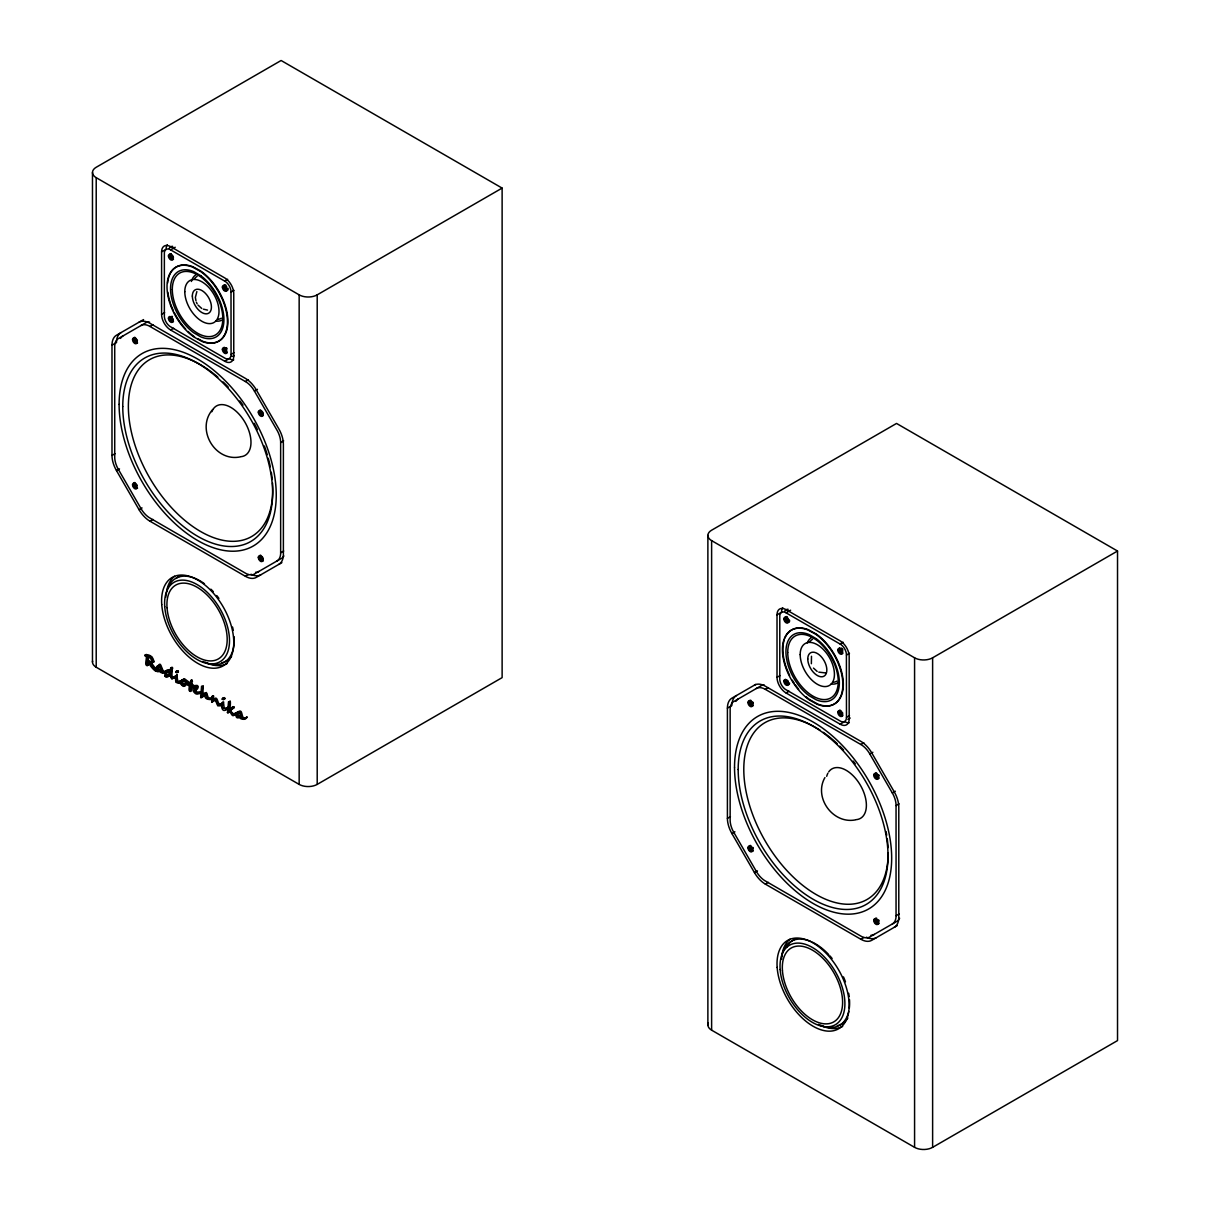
<?xml version="1.0" encoding="UTF-8"?>
<svg xmlns="http://www.w3.org/2000/svg" width="1210" height="1210" viewBox="0 0 1210 1210"><rect width="100%" height="100%" fill="white"/><g stroke="black" fill="none" stroke-linecap="round" stroke-linejoin="round"><path stroke-width="1.5" d="M234.196 707.653L227.54 712.599L228.539 701.694L229.613 702.677L228.524 709.937L233.046 706.64L234.165 707.411L230.021 710.24L233.197 714.565A2.571 1.482 60 0 0 234.044 715.14L236.147 714.762M140.935 325.535L141.57 325.203A17.953 10.361 60 0 1 149.102 325.959L246.25 382.042A17.953 10.361 60 0 1 253.798 389.998L277.513 431.093A17.953 10.361 60 0 1 280.644 441.589L280.644 553.772A17.953 10.361 60 0 1 277.513 560.669L276.924 561.062M756.341 688.475L756.991 688.157A17.953 10.361 60 0 1 764.523 688.898L861.671 744.982A17.953 10.361 60 0 1 869.203 752.938L892.935 794.032A17.953 10.361 60 0 1 896.05 804.544L896.05 916.726A17.953 10.361 60 0 1 892.935 923.623L892.33 924.016M148.316 656.909L148.422 657.938A13.007 7.502 60 0 1 148.361 659.132L148.21 665.197C143.385 667.209 147.242 658.542 146.183 656.274L147.181 655.699L146.153 654.549L148.815 655.049A11.087 6.398 60 0 1 152.173 657.106L154.275 661.764L150.448 663.504C164 680.322 146.092 663.715 148.709 660.978C155.288 663.821 153.05 656.274 148.059 655.88M231.065 354.379L231.004 355.407A8.924 5.158 60 0 1 225.559 358.538L169.793 326.337A8.924 5.158 60 0 1 164.363 316.929L164.363 252.542A8.924 5.158 60 0 1 169.793 249.396L225.559 281.597A8.924 5.158 60 0 1 231.004 291.005L231.065 354.379L234.059 352.639M846.471 717.333L846.41 718.347A8.924 5.158 60 0 1 840.98 721.478L785.214 689.277A8.924 5.158 60 0 1 779.784 679.884L779.784 615.482A8.924 5.158 60 0 1 785.214 612.351L840.98 644.537A8.924 5.158 60 0 1 846.41 653.944L846.471 717.333L849.481 715.594M227.994 707.29L227.737 708.591A21.205 12.236 60 0 1 225.846 709.877C220.114 713.597 221.279 698.351 222.685 704.114C220.523 710.799 227.117 708.001 229.189 707.245M171.487 668.827L172.228 667.421L172.138 671.989A16.713 9.65 60 0 0 171.971 675.15L172.304 677.055L173.59 677.237M207.213 697.807L210.283 699.561L213.005 697.852L208.392 697.898L206.396 692.513L201.798 695.372L202.554 687.098L201.586 686.191L200.648 697.429L206.592 693.965M202.796 694.797L203.235 685.722L202.221 686.66M171.442 669.629L170.928 672.669C164.938 680.746 163.441 669.599 170.065 671.565M201.48 696.007L202.221 697.308L206.502 693.799M228.856 707.502C230.218 693.995 231.171 704.795 229.522 709.362M186.915 683.242L185.584 685.51A4.961 2.859 60 0 1 183.965 685.646C173.922 677.645 193.358 682.243 181.969 684.694M241.259 713.371C233.969 724.109 240.533 704.084 241.062 715.413C239.913 721.387 252.376 715.292 243.664 719.179M194.402 689.216C196.595 689.806 197.064 685.525 195.007 687.477A5.263 3.04 60 0 0 194.553 688.505C200.83 685.994 189.183 686.1 192.435 681.502C190.696 675.861 190 690.925 185.69 682.606L184.601 686.085A4.961 2.859 60 0 1 182.967 686.221L180.335 683.68L181.424 680.413L181.197 681.714L178.445 683.317L175.828 682.243L175.223 675.679L176.221 675.785L176.811 681.82L179.201 681.759L183.466 679.309L187.656 683.347L190.832 683.499L184.464 678.734L180.199 681.185L177.809 681.245L176.766 674.923L176.221 680.383M147.227 658.784L146.728 662.278M176.63 671.353C179.125 674.711 173 671.489 177.613 670.779C180.471 673.425 174.573 671.989 177.613 670.779M223.169 698.215C225.665 701.588 219.539 698.351 224.168 697.641C227.011 700.288 221.112 698.866 224.168 697.641M190.605 683.816C185.916 681.654 188.624 684.694 189.289 686.766C187.868 694.268 192.299 690.713 191.649 685.404L190.832 680.322M187.353 683.363L190.409 684.936L190.121 686.962M212.173 700.469C214.109 700.378 213.837 693.058 212.415 697.141A19.859 11.465 60 0 0 212.128 699.743L215.773 698.866L217.77 704.523L222.005 703.57L222.08 704.386L220.205 705.838L217.785 705.823L215.229 699.955L211.705 702.284L211.977 696.31L212.446 701.407L214.957 700.121M811.486 656.289L811.366 663.715M148.709 660.978L150.448 663.035L149.45 663.609M171.896 667.315L170.686 667.996L169.945 673.244C165.74 661.9 160.597 685.238 171.064 674.121C168.356 682.848 181.137 674.394 174.043 677.343M191.15 681.986L191.83 679.748M185.962 683.181C181.349 688.641 182.181 675.906 185.871 681.654M190.651 685.979C196.111 689.367 195.884 685.072 190.651 685.979L190.393 691.5M151.447 662.929L156.574 669.947L155.394 669.826M181.349 681.396L182.407 679.838L182.181 681.139A21.205 12.236 60 0 1 180.305 682.44L178.566 682.833M228.251 712.826L230.702 710.588M196.852 291.61L195.37 297.418L195.959 300.761M202.403 691.485L199.62 693.617L196.58 694.056A4.84 2.798 60 0 1 195.097 693.315C187.111 686.085 203.855 682.803 194.387 690.305C194.689 693.875 199.544 693.527 201.51 691.56M824.917 777.576C813.407 797.511 832.919 824.418 855.5 819.866M201.828 695.387C207.167 688.475 205.322 699.97 210.132 698.79C215.38 699.077 202.554 701.634 205.518 694.374M146.183 656.274L145.049 655.336L146.153 654.549M222.625 702.223C225.03 701.452 221.99 712.024 227.949 707.472M191.301 691.076L190 690.229M212.703 409.509C195.551 428.839 214.76 462.114 240.079 456.911M237.22 712.932C244.238 705.551 239.837 722.612 246.9 716.94M188.337 682.788L189.834 684.073M166.209 671.535L169.203 669.599L170.928 672.669M169.143 675.8L170.081 674.696L171.941 679.173L176.327 676.072M237.553 713.643C241.138 709.423 230.853 718.241 231.019 709.665M195.173 686.811L197.351 686.66M235.92 714.808L237.341 712.387L233.197 714.565M197.154 687.87L195.385 688.656M165.377 671.671L166.95 670.779L166.36 672.276M228.524 709.937L233.59 706.655M169.899 674.121C165.604 677.948 165.876 670.824 169.46 670.552M222.08 703.509C216.409 707.744 218.98 693.239 213.172 699.909M236.903 714.233L233.061 715.715A2.571 1.482 60 0 1 231.7 714.671L229.34 710.633M122.951 335.911L122.361 336.304A17.953 10.361 60 0 0 120.516 338.422M738.372 698.851L737.767 699.244A17.953 10.361 60 0 0 735.937 701.361M160.416 669.584L157.799 669.16L159.977 666.014L161.232 667.164L162.049 672.17L166.95 670.779M201.51 692.498L197.578 693.481M233.757 359.854A12.75 7.366 60 0 1 229.25 358.644L224.742 361.261L170.625 330.012A12.75 7.366 60 0 1 161.595 314.388L161.595 251.892L166.118 249.29A12.75 7.366 60 0 1 167.313 244.768M170.716 249.85L175.223 247.248M171.396 256.702L170.05 257.004L171.003 255.93M170.05 257.004L171.381 256.142A1.936 1.119 60 0 1 171.396 258.895A1.936 1.119 60 0 1 169.294 256.384A1.936 1.119 60 0 1 171.321 256.112M170.504 257.76C173.332 255.552 170.701 259.212 170.489 257.231M143.566 319.591L116.493 335.215A21.78 12.569 60 0 0 111.986 345.183L111.986 455.444A21.78 12.569 60 0 0 116.493 470.614L139.044 509.682A21.78 12.569 60 0 0 149.934 521.177L245.418 576.308A21.78 12.569 60 0 0 256.308 577.382L281.87 562.62M161.595 314.388L164.605 312.649M111.986 345.183L116.493 342.581A21.78 12.569 60 0 1 121.015 332.614M224.652 281.007L227.662 279.268M149.98 326.428L152.989 324.688M170.429 320.196C169.929 316.264 172.788 321.694 169.975 319.016A3.191 1.845 60 0 1 169.929 316.43M225.408 287.965L224.062 288.252L225.393 287.405A1.936 1.119 60 0 1 225.408 290.158A1.936 1.119 60 0 1 223.305 287.632A1.936 1.119 60 0 1 225.332 287.375L225.03 287.753M134.144 340.252C137.804 339.314 132.994 342.536 135.112 340.161M169.99 319.44L171.321 318.578A1.936 1.119 60 0 1 171.336 321.331A1.936 1.119 60 0 1 169.234 318.82A1.936 1.119 60 0 1 171.26 318.548M134.159 340.675L135.49 339.813M171.336 319.137L170.429 319.667A3.191 1.845 60 0 0 171.306 321.043M170.822 320.408L171.805 319.818M134.582 340.902L135.505 340.373M171.805 319.395L170.398 318.684M224.5 288.494L225.877 288.207M135.974 341.054L135.52 341.326M224.5 289.024L225.877 288.645M135.959 340.615L134.96 340.675M231.065 292.094L234.059 290.355M170.625 330.012L173.635 328.273M502.12 188.094L281.113 60.5L96.21 167.267A12.75 7.366 0 0 0 96.21 177.673L299.157 294.847A12.75 7.366 0 0 0 317.202 294.847L502.12 188.094L502.12 677.63L317.202 784.398A12.75 7.366 0 0 1 299.157 784.398L96.21 667.224A12.75 7.366 0 0 1 92.58 661.053M225.423 350.219L224.077 350.522L225.03 349.448M225.03 350.023L225.408 349.66A1.936 1.119 60 0 1 225.408 352.412A1.936 1.119 60 0 1 223.321 349.902A1.936 1.119 60 0 1 225.347 349.63M225.892 350.9L224.894 351.49L225.877 350.476M111.986 455.444L114.995 453.705M245.388 381.498L248.383 379.774M116.493 470.614L119.503 468.89M254.433 391.057L257.443 389.317M134.174 485.588C138.288 485.558 132.314 487.448 135.142 484.938M259.984 412.928C264.597 412.958 257.155 414.123 261.814 413.729M135.52 485.149L135.459 486.284M261.269 412.459A1.936 1.119 60 0 0 259.243 412.731A1.936 1.119 60 0 0 261.33 415.242A1.936 1.119 60 0 0 261.269 412.459L260.8 413.366M134.189 486.012L135.157 485.512M260.967 412.852L260.952 412.292M134.612 486.254L135.535 485.709M260.422 413.593L261.345 413.049M134.628 486.783L135.989 485.966M260.437 414.123L261.799 413.306M139.044 509.682L142.054 507.943M280.675 442.618L283.669 440.894M149.934 521.177L152.944 519.438M259.953 558.249C264.551 558.279 257.125 559.443 261.784 559.05M261.239 557.78A1.936 1.119 60 0 0 259.212 558.052A1.936 1.119 60 0 0 261.299 560.563A1.936 1.119 60 0 0 261.239 557.78L260.77 558.687M259.969 558.672L260.906 557.598M260.392 558.914L261.299 558.37M260.407 559.428L261.768 558.627M280.675 552.773L283.669 551.049M245.418 576.308L248.428 574.568M145.049 655.336L146.047 654.761M145.124 655.76L146.107 655.185M145.215 655.926L146.213 655.351M147.892 662.672L148.891 662.097M155.5 670.733L156.574 669.947M156.952 670.249C167.857 667.844 152.702 664.381 157.935 669.69M157.103 670.431L158.087 669.856M160.401 666.044C155.666 662.793 153.942 673.94 159.387 671.384C160.779 673.153 165.498 674.56 167.056 670.915M175.026 676.768L171.896 677.827L170.988 675.709A16.713 9.65 60 0 1 171.154 672.563L172.758 667.935M169.264 670.809L170.262 670.234M165.589 675.271L166.572 674.696M164.938 676.072L165.936 675.513M169.4 674.061L170.398 673.486M175.662 672.185L176.645 671.611M175.737 672.397L176.736 671.837M177.204 671.792L178.188 671.217M177.356 672.064L178.339 671.489M171.17 677.418L172.168 676.844M171.306 677.63L172.304 677.055M176.1 675.619L177.083 675.044M176.221 675.785L177.22 675.21M175.435 676.829L176.433 676.254M181.455 680.413L182.453 679.838M181.651 680.943L182.649 680.383M187.459 684.27L188.457 683.695M189.425 685.51L190.409 684.936M189.501 685.737L190.484 685.163M190.908 684.83L191.891 684.27M196.111 686.917L197.109 686.342M194.387 690.305C197.956 690.744 200.134 684.678 195.778 685.389A7.744 4.477 60 0 0 194.704 686.902M200.527 692.135L202.327 691.303M201.737 695.266L202.675 694.57M201.057 697.867L202.055 697.293M207.243 698.321L208.241 697.746M212.446 696.385L213.444 695.811M212.642 696.658L213.626 696.083M211.916 698.064L212.899 697.489M211.992 698.185L212.975 697.61M212.007 698.427L213.005 697.852M211.705 702.284L212.703 701.709M222.201 699.047L223.2 698.488M222.277 699.274L223.275 698.699M223.744 698.669L224.727 698.094M223.895 698.926L224.879 698.351M222.64 702.481L223.759 702.087M222.005 703.57L223.003 702.995M222.126 703.691L223.124 703.116M222.216 703.887L223.215 703.312M232.592 707.215L233.863 706.837M227.435 712.448L228.433 711.873M227.54 712.599L229.25 712.251M237.341 712.387L238.506 712.085M236.918 716.426C247.823 714.021 232.668 710.542 237.901 715.851M237.069 716.592L238.052 716.017M240.351 712.206C235.617 708.954 233.908 720.101 239.353 717.56C240.714 719.33 245.509 720.691 247.006 717.076M849.178 722.809A12.75 7.366 60 0 1 844.671 721.599L840.163 724.2L786.031 692.952A12.75 7.366 60 0 1 777.017 677.328L777.017 614.831L781.524 612.23A12.75 7.366 60 0 1 782.734 607.722M786.122 612.805L790.629 610.203M785.456 619.52C789.253 618.658 783.778 621.728 786.409 618.87M785.472 619.943L787.286 620.322L785.91 620.7M786.803 619.081L786.288 620.911M785.895 620.17L786.818 619.641M755.751 684.391L731.914 698.155A21.78 12.569 60 0 0 727.407 708.137L727.407 818.384A21.78 12.569 60 0 0 731.914 833.569L754.465 872.622A21.78 12.569 60 0 0 765.355 884.117L860.839 939.247A21.78 12.569 60 0 0 871.729 940.321L897.291 925.574M777.017 677.328L780.027 675.588M727.407 708.137L731.914 705.521M840.073 643.947L843.083 642.207M765.401 689.367L768.41 687.628M785.396 681.956C789.132 681.502 783.626 683.665 786.349 681.321M839.468 650.783L840.421 650.133C837.728 653.551 842.886 649.785 839.906 651.434M786.682 681.502A1.936 1.119 60 0 0 784.655 681.759A1.936 1.119 60 0 0 786.742 684.27A1.936 1.119 60 0 0 786.682 681.502L786.666 682.652M750.911 703.312C748.279 704.265 751.274 701.301 750.85 704.311M785.411 682.38L786.364 681.88M839.483 651.207L840.829 650.904M785.834 682.621L786.757 682.077M753.331 705.551A3.191 1.845 60 0 1 749.595 703.675L750.518 702.541M839.922 651.963L841.283 651.161M750.019 704.371C752.847 702.163 750.215 705.823 750.003 703.842M785.85 683.151L787.226 682.773L785.955 682.077M840.3 652.175L841.298 651.585M846.471 655.034L849.481 653.294M786.031 692.952L789.041 691.212M1117.526 551.034L896.534 423.439L711.616 530.207A12.75 7.366 0 0 0 711.616 540.628L914.578 657.801A12.75 7.366 0 0 0 932.623 657.801L1117.526 551.034L1117.526 1040.585L932.623 1147.337A12.75 7.366 0 0 1 914.578 1147.337L711.616 1030.164A12.75 7.366 0 0 1 708.319 1023.055M840.829 713.159L839.483 713.461L840.436 712.403M839.483 713.461L840.814 712.599A1.936 1.119 60 0 1 840.829 715.352A1.936 1.119 60 0 1 838.742 712.841A1.936 1.119 60 0 1 840.769 712.584M839.922 713.703L841.298 713.416M839.937 714.233L841.313 713.855M727.407 818.384L730.417 816.659M860.794 744.452L863.804 742.713M731.914 833.569L734.924 831.83M869.854 753.996L872.849 752.272M750.941 848.664L749.61 848.966L750.548 847.892M875.42 776.306L876.736 775.444A1.936 1.119 60 0 1 876.751 778.196A1.936 1.119 60 0 1 874.664 775.686A1.936 1.119 60 0 1 876.69 775.413L875.42 776.306L876.751 776.003M749.61 848.966L750.926 848.104A1.936 1.119 60 0 1 750.941 850.857A1.936 1.119 60 0 1 748.854 848.346A1.936 1.119 60 0 1 750.881 848.074M751.425 849.344L750.427 849.934L751.41 848.906M875.843 776.533L877.22 776.245M875.859 777.062L877.235 776.684M754.465 872.622L757.475 870.897M892.33 792.958L895.34 791.219M896.081 805.573L899.091 803.833M765.355 884.117L768.365 882.377M875.375 921.612L876.705 920.765A1.936 1.119 60 0 1 876.721 923.517A1.936 1.119 60 0 1 874.618 921.007A1.936 1.119 60 0 1 876.645 920.734L875.375 921.612L876.721 921.324M878.142 920.432A2.556 1.467 60 0 1 878.354 923.291A2.556 1.467 60 0 1 876.04 922.565L876.736 921.748M875.813 921.854L876.736 922.277L876.161 921.067M875.813 922.383L877.19 922.005M896.081 915.728L899.091 913.989M860.839 939.247L863.849 937.508M258.94 571.453L258.305 571.77A17.953 10.361 60 0 1 255.552 572.3M874.361 934.392L873.726 934.71A17.953 10.361 60 0 1 870.958 935.254M170.686 667.996L171.76 668.51M148.21 665.197L146.743 664.003M221.793 704.991L218.284 704.885M160.37 670.824L157.829 670.93M240.336 716.986L237.553 716.91M225.968 709.62L226.845 709.302A21.205 12.236 60 0 0 228.221 708.455M200.633 692.014L196.791 692.044L195.37 689.745M190.514 684.255L187.157 682.591M165.543 671.55C160.99 673.698 161.323 655.321 157.058 669.826M168.961 676.012L166.269 675.815M147.726 661.552C157.043 665.576 147.333 652.356 147.423 658.512A13.007 7.502 60 0 1 147.363 659.707L147.227 665.757M145.17 655.124L147.832 655.623A11.087 6.398 60 0 1 151.189 657.68L153.398 661.704L150.448 663.504M825.553 672.942L818.807 672.125M207.515 310.093L203.401 309.17M194.659 686.599L191.634 685.314M170.05 256.58L170.882 257.972M224.894 350.96L224.863 349.977M197.684 338.573L202.433 341.175A42.728 24.669 60 0 0 227.888 320.469A42.728 24.669 60 0 0 200.815 271.07L192.934 266.775A42.728 24.669 60 0 0 167.63 282.989M839.483 713.038L840.315 714.429M261.345 413.487L260.967 413.276M750.533 703.116L749.565 703.192M750.109 703.297L750.563 704.069M875.949 775.988L876.69 777.001M876.206 775.746L876.781 776.956M134.733 485.694L136.004 486.39M750.003 848.21L750.412 849.405M875.919 921.309L876.358 922.065M817.158 671.414L813.468 668.086M201.737 308.474L198.062 305.147M242.696 718.8L241.38 717.212M162.745 672.639L161.429 671.036M168.462 671.127L169.143 673.713M232.864 707.411L233.197 708.228M153.685 667.754L151.643 664.729M194.961 691.439L196.08 692.74A4.84 2.798 60 0 0 196.58 693.073M232.29 713.522L231.473 712.055M196.398 302.288L197.124 303.77M217.603 703.842L216.983 700.847M224.848 287.708L224.894 289.235M135.112 339.602L134.975 341.643M932.623 657.801L932.623 1147.337M914.578 657.801L914.578 1147.337M711.616 540.628L711.616 1030.164M707.88 535.41L707.88 1024.961M317.202 294.847L317.202 784.398M299.157 294.847L299.157 784.398M96.21 177.673L96.21 667.224M92.474 172.47L92.474 662.006M777.017 614.831A12.75 7.366 60 0 1 786.031 609.628L840.163 640.877A12.75 7.366 60 0 1 849.178 656.501L849.178 718.997A12.75 7.366 60 0 1 840.163 724.2M850.131 717.984A8.924 5.158 60 0 1 847.817 719.315M784.715 611.292A8.924 5.158 60 0 1 786.092 609.719M786.712 609.447A8.924 5.158 60 0 1 788.134 609.311M788.421 622.424A3.191 1.845 60 0 1 786.167 621.123M785.698 620.443A3.191 1.845 60 0 1 785.214 617.312A3.191 1.845 60 0 1 787.302 616.918M789.48 620.095A3.191 1.845 60 0 1 788.89 622.288M842.841 653.43A3.191 1.845 60 0 1 840.663 652.84M840.118 652.266A3.191 1.845 60 0 1 839.649 651.585M839.059 650.072A3.191 1.845 60 0 1 839.649 647.894M841.237 648.061A3.191 1.845 60 0 1 841.827 648.484M842.372 649.059A3.191 1.845 60 0 1 842.841 649.74M789.555 683.106A3.191 1.845 60 0 1 786.712 683.983A3.191 1.845 60 0 1 785.351 679.385M842.841 715.715A3.191 1.845 60 0 1 839.286 713.129M839.059 712.372A3.191 1.845 60 0 1 840.118 710.043M842.765 714.565A2.556 1.467 60 0 1 841.298 715.292A2.556 1.467 60 0 1 839.468 713.28M839.211 712.085A2.556 1.467 60 0 1 840.496 710.784M840.965 710.966A2.556 1.467 60 0 1 841.434 711.283M842.251 712.282A2.556 1.467 60 0 1 842.735 713.476M788.739 682.969A2.556 1.467 60 0 1 786.984 684.104A2.556 1.467 60 0 1 785.124 681.003A2.556 1.467 60 0 1 786.878 679.884M787.786 680.655A2.556 1.467 60 0 1 788.164 681.2M842.75 652.311A2.556 1.467 60 0 1 841.056 652.916M840.148 652.145A2.556 1.467 60 0 1 839.755 651.615M839.271 650.405A2.556 1.467 60 0 1 840.481 648.515A2.556 1.467 60 0 1 842.735 651.222M788.723 619.959A2.556 1.467 60 0 1 786.576 621.335M785.744 620.352A2.556 1.467 60 0 1 785.305 617.841A2.556 1.467 60 0 1 786.939 617.433M787.408 617.765A2.556 1.467 60 0 1 788.224 618.749M806.057 696.779A42.728 24.669 60 0 0 809.959 699.803L817.839 704.114A42.728 24.669 60 0 0 843.309 683.423A42.728 24.669 60 0 0 816.236 634.025L808.356 629.714A42.728 24.669 60 0 0 784.882 638.139M798.691 689.277A42.728 24.669 60 0 1 795.348 684.905M794.304 683.393A42.728 24.669 60 0 1 792.308 680.232M789.631 675.331A42.728 24.669 60 0 1 784.352 639.545M809.853 641.814A24.2 13.976 60 0 1 812.56 639.273M836.851 681.154A24.2 13.976 60 0 1 833.312 682.258M837.849 682.864A26.181 15.11 60 0 1 831.104 683.968M807.282 642.918A26.181 15.11 60 0 1 811.562 637.564M894.281 927.314A21.78 12.569 60 0 0 898.788 917.346L898.788 807.085A21.78 12.569 60 0 0 894.281 791.9L871.729 752.847A21.78 12.569 60 0 0 860.839 741.352L765.355 686.221A21.78 12.569 60 0 0 754.465 685.147M876.237 937.72A21.78 12.569 60 0 1 866.36 937.19M731.944 704.386A21.78 12.569 60 0 1 736.421 695.553M764.251 685.011A17.953 10.361 60 0 0 761.498 685.541L733.26 701.845A17.953 10.361 60 0 0 730.144 708.758L730.144 820.924A17.953 10.361 60 0 0 733.26 831.436L756.991 872.531A17.953 10.361 60 0 0 764.523 880.487L861.671 936.57A17.953 10.361 60 0 0 869.203 937.311L897.442 921.022A17.953 10.361 60 0 0 899.62 918.224M749.595 703.675A3.191 1.845 60 0 1 750.79 700.272M752.968 702.208A3.191 1.845 60 0 1 753.331 702.949M879.11 778.181A3.191 1.845 60 0 1 876.04 777.349M875.571 776.669A3.191 1.845 60 0 1 876.584 772.887M878.762 774.823A3.191 1.845 60 0 1 879.11 775.58M753.331 850.796A3.191 1.845 60 0 1 750.245 849.98M749.429 848.543A3.191 1.845 60 0 1 750.79 845.518M752.968 847.454A3.191 1.845 60 0 1 753.331 848.195M879.11 923.411A3.191 1.845 60 0 1 876.04 922.595M875.571 921.914A3.191 1.845 60 0 1 876.584 918.133M878.762 920.069A3.191 1.845 60 0 1 879.11 920.81M752.333 702.42A2.556 1.467 60 0 1 752.166 705.521A2.556 1.467 60 0 1 749.474 703.222A2.556 1.467 60 0 1 750.578 700.923M751.047 701.104A2.556 1.467 60 0 1 751.955 701.891M878.173 775.111A2.556 1.467 60 0 1 878.399 777.97A2.556 1.467 60 0 1 876.07 777.243M875.39 776.109A2.556 1.467 60 0 1 876.418 773.614M876.887 773.795A2.556 1.467 60 0 1 877.794 774.566M875.359 921.43A2.556 1.467 60 0 1 875.586 919.04A2.556 1.467 60 0 1 877.749 919.887M752.363 847.771A2.556 1.467 60 0 1 752.59 850.63A2.556 1.467 60 0 1 750.26 849.904M749.595 848.77A2.556 1.467 60 0 1 750.608 846.274M751.077 846.455A2.556 1.467 60 0 1 751.985 847.227M888.185 852.747A102.109 58.957 60 0 1 814.542 893.585A102.109 58.957 60 0 1 743.847 766.081A102.109 58.957 60 0 1 820.319 730.356M823.223 732.307A102.109 58.957 60 0 1 837.244 743.681M839.816 746.131A102.109 58.957 60 0 1 843.612 750.003M853.156 761.06A102.109 58.957 60 0 1 855.288 763.828M886.083 831.572A102.109 58.957 60 0 1 886.718 835.203M887.248 838.817A102.109 58.957 60 0 1 888.049 847.666M826.702 776.321A28.556 16.486 60 0 1 827.897 773.205M828.714 771.874A28.556 16.486 60 0 1 860.476 785.381A28.556 16.486 60 0 1 856.302 819.639M842.644 1026.443A51.032 29.463 60 0 1 820.713 1025.293M781.569 959.318A51.032 29.463 60 0 1 789.994 939.232M786.576 947.309A48.46 27.981 60 0 1 796.195 938.748M847.847 1018.049A48.46 27.981 60 0 1 837.229 1025.747M848.724 1011.5A48.46 27.981 60 0 1 818.293 1024.416M781.615 956.898A48.46 27.981 60 0 1 810.639 941.38M812.409 942.182A48.46 27.981 60 0 1 828.699 954.569M829.863 955.84A48.46 27.981 60 0 1 832.132 958.501M843.446 976.863A48.46 27.981 60 0 1 845.457 981.794M848.664 993.289A48.46 27.981 60 0 1 849.178 996.495M849.481 999.596A48.46 27.981 60 0 1 849.314 1008.127M139.044 322.193A21.78 12.569 60 0 1 149.934 323.282L245.418 378.397A21.78 12.569 60 0 1 256.308 389.892L278.86 428.96A21.78 12.569 60 0 1 283.382 444.13L283.382 554.392A21.78 12.569 60 0 1 278.86 564.359M227.389 288.842A2.556 1.467 60 0 1 225.166 289.659M224.349 288.661A2.556 1.467 60 0 1 223.895 286.15A2.556 1.467 60 0 1 225.529 285.757M225.998 286.074A2.556 1.467 60 0 1 226.83 287.072M226.951 352.912A3.191 1.845 60 0 1 224.697 351.611M224.228 350.93A3.191 1.845 60 0 1 224.228 347.24M226.406 347.83A3.191 1.845 60 0 1 226.951 348.404M211.81 411.748A28.556 16.486 60 0 1 243.77 420.309A28.556 16.486 60 0 1 240.881 456.699M272.537 482.987A102.109 58.957 60 0 1 198.606 530.328A102.109 58.957 60 0 1 129.016 395.64A102.109 58.957 60 0 1 217.86 377.157M223.109 381.937A102.109 58.957 60 0 1 228.191 387.049M239.867 400.888A102.109 58.957 60 0 1 242.998 405.168M254.206 423.288A102.109 58.957 60 0 1 257.458 429.641M264.385 445.991A102.109 58.957 60 0 1 267.274 454.733M268.257 458.227A102.109 58.957 60 0 1 270.314 466.803M271.297 472.263A102.109 58.957 60 0 1 272.235 479.462M227.223 663.504A51.032 29.463 60 0 1 205.292 662.354M166.662 591.251A51.032 29.463 60 0 1 174.573 576.293M175.979 578.44A48.46 27.981 60 0 1 180.789 575.794M231.549 656.41A48.46 27.981 60 0 1 221.808 662.808M234.074 636.657A48.46 27.981 60 0 1 202.887 661.462M165.815 597.15A48.46 27.981 60 0 1 204.46 583.749M210.888 589.179A48.46 27.981 60 0 1 213.293 591.63M216.726 595.547A48.46 27.981 60 0 1 218.919 598.375M232.562 627.082A48.46 27.981 60 0 1 233.258 630.334M194.432 278.875A24.2 13.976 60 0 1 197.139 276.334M221.43 318.2A24.2 13.976 60 0 1 217.906 319.319M222.428 319.909A26.181 15.11 60 0 1 215.682 321.028M191.392 281.476A26.181 15.11 60 0 1 196.141 274.625M226.905 352.322A2.556 1.467 60 0 1 224.742 351.46M224.349 350.93A2.556 1.467 60 0 1 224.289 347.935M225.075 347.83A2.556 1.467 60 0 1 226.83 349.327M194.538 336.864A42.728 24.669 60 0 1 188.11 331.525M185.659 329.044A42.728 24.669 60 0 1 174.21 312.392M173.408 310.728A42.728 24.669 60 0 1 170.64 303.937M170.081 302.243A42.728 24.669 60 0 1 167.842 292.215M232.411 356.36A8.924 5.158 60 0 1 231.67 356.36M234.256 355.558A8.924 5.158 60 0 1 233.091 356.224M173.484 321.618A3.191 1.845 60 0 1 171.88 321.467M171.88 316.264A3.191 1.845 60 0 1 172.47 316.687M173.484 259.333A3.191 1.845 60 0 1 170.292 257.488M171.306 253.722A3.191 1.845 60 0 0 169.929 256.747A2.556 1.467 60 0 1 171.064 254.312M228.009 288.298A3.191 1.845 60 0 1 225.241 289.901M224.228 288.645A3.191 1.845 60 0 1 224.228 284.955M225.241 284.864A3.191 1.845 60 0 1 225.831 285.121M172.818 255.809A2.556 1.467 60 0 1 172.879 258.789A2.556 1.467 60 0 1 170.338 257.397M171.986 254.826A2.556 1.467 60 0 1 172.425 255.265M224.742 361.261A12.75 7.366 60 0 0 233.757 356.043L233.757 293.546A12.75 7.366 60 0 0 224.742 277.922L170.625 246.674A12.75 7.366 60 0 0 161.595 251.892M173.045 318.835A2.556 1.467 60 0 1 172.032 321.346M171.094 320.832A2.556 1.467 60 0 1 170.277 319.848M169.975 319.243A2.556 1.467 60 0 1 169.929 317.141M170.202 316.854A2.556 1.467 60 0 1 172.364 317.716M260.831 574.78A21.78 12.569 60 0 1 250.939 574.251M149.586 322.102A17.953 10.361 60 0 0 146.077 322.601L117.839 338.906A17.953 10.361 60 0 0 114.723 345.803L114.723 457.985A17.953 10.361 60 0 0 117.839 468.482L141.57 509.576A17.953 10.361 60 0 0 149.102 517.532L246.25 573.631A17.953 10.361 60 0 0 253.798 574.372L282.021 558.067A17.953 10.361 60 0 0 283.866 555.95M137.562 342.944A3.191 1.845 60 0 1 134.007 340.358M133.781 339.602A3.191 1.845 60 0 1 134.839 337.272M263.341 415.559A3.191 1.845 60 0 1 259.787 412.973M259.575 412.217A3.191 1.845 60 0 1 260.619 409.903M137.562 488.19A3.191 1.845 60 0 1 134.007 485.603M133.781 484.847A3.191 1.845 60 0 1 134.839 482.518M263.341 560.805A3.191 1.845 60 0 1 259.787 558.218M259.575 557.462A3.191 1.845 60 0 1 260.619 555.133M137.259 342.188A2.556 1.467 60 0 1 134.144 340.479M133.871 339.299A2.556 1.467 60 0 1 134.733 337.953M135.626 338.165A2.556 1.467 60 0 1 136.095 338.498M136.911 339.481A2.556 1.467 60 0 1 137.411 340.675M263.099 414.864A2.556 1.467 60 0 1 259.984 413.17M259.711 411.975A2.556 1.467 60 0 1 260.573 410.644M261.466 410.855A2.556 1.467 60 0 1 261.935 411.173M262.751 412.156A2.556 1.467 60 0 1 263.251 413.366M263.236 559.776A2.556 1.467 60 0 1 261.768 560.502A2.556 1.467 60 0 1 259.953 558.491M259.681 557.296A2.556 1.467 60 0 1 261.904 556.494M262.343 556.948A2.556 1.467 60 0 1 263.205 558.687M169.309 248.337A8.924 5.158 60 0 1 170.126 247.173M170.671 246.764A8.924 5.158 60 0 1 171.291 246.492M171.971 246.356A8.924 5.158 60 0 1 172.712 246.371M137.29 487.524A2.556 1.467 60 0 1 134.174 485.83M133.902 484.635A2.556 1.467 60 0 1 134.764 483.304M135.187 483.334A2.556 1.467 60 0 1 136.125 483.834M136.942 484.817A2.556 1.467 60 0 1 137.244 485.422M200.376 271.342L192.481 267.032A42.728 24.669 60 0 0 167.025 287.723A42.728 24.669 60 0 0 194.099 337.121L201.979 341.432A42.728 24.669 60 0 0 227.435 320.726A42.728 24.669 60 0 0 200.376 271.342M815.782 634.282L807.902 629.971A42.728 24.669 60 0 0 782.431 650.662A42.728 24.669 60 0 0 809.505 700.061L817.385 704.371A42.728 24.669 60 0 0 842.856 683.68A42.728 24.669 60 0 0 815.782 634.282M200.799 275.729L193.827 271.69A37.767 21.795 60 0 0 170.534 288.721A37.767 21.795 60 0 0 193.66 332.72L200.633 336.773A37.767 21.795 60 0 0 223.926 319.743A37.767 21.795 60 0 0 200.799 275.729M816.221 638.683L809.248 634.63A37.767 21.795 60 0 0 785.94 651.661A37.767 21.795 60 0 0 809.082 695.674L816.054 699.713A37.767 21.795 60 0 0 839.347 682.682A37.767 21.795 60 0 0 816.221 638.683M777.153 967.425A51.032 29.463 60 0 0 833.75 1030.678A51.032 29.463 60 0 0 828.381 955.688A51.032 29.463 60 0 0 777.153 967.425M783.868 618.9A3.191 1.845 60 0 0 787.256 623.105A3.191 1.845 60 0 0 787.256 618.597A3.191 1.845 60 0 0 783.868 618.9M837.819 650.042A3.191 1.845 60 0 0 841.192 654.247A3.191 1.845 60 0 0 841.192 649.74A3.191 1.845 60 0 0 837.819 650.042M837.819 712.327A3.191 1.845 60 0 0 841.192 716.532A3.191 1.845 60 0 0 841.192 712.024A3.191 1.845 60 0 0 837.819 712.327M783.868 681.185A3.191 1.845 60 0 0 787.256 685.389A3.191 1.845 60 0 0 787.256 680.882A3.191 1.845 60 0 0 783.868 681.185M838.727 650.587A1.936 1.119 60 0 0 840.814 653.097A1.936 1.119 60 0 0 840.753 650.314A1.936 1.119 60 0 0 838.727 650.587M784.715 619.323A1.936 1.119 60 0 0 786.803 621.834A1.936 1.119 60 0 0 786.742 619.051A1.936 1.119 60 0 0 784.715 619.323M807.766 659.011A13.492 7.789 60 0 0 822.104 676.768A13.492 7.789 60 0 0 822.044 657.665A13.492 7.789 60 0 0 807.766 659.011M787.725 652.508A35.725 20.615 60 0 0 825.689 699.516A35.725 20.615 60 0 0 825.522 648.908A35.725 20.615 60 0 0 787.725 652.508M800.188 654.67A24.2 13.976 60 0 0 825.916 686.539A24.2 13.976 60 0 0 825.81 652.235A24.2 13.976 60 0 0 800.188 654.67M747.946 702.496A3.191 1.845 60 0 0 751.334 706.716A3.191 1.845 60 0 0 751.334 702.193A3.191 1.845 60 0 0 747.946 702.496M873.726 920.371A3.191 1.845 60 0 0 877.114 924.576A3.191 1.845 60 0 0 877.114 920.069A3.191 1.845 60 0 0 873.726 920.371M747.946 847.741A3.191 1.845 60 0 0 751.334 851.946A3.191 1.845 60 0 0 751.334 847.439A3.191 1.845 60 0 0 747.946 847.741M873.726 775.126A3.191 1.845 60 0 0 877.114 779.331A3.191 1.845 60 0 0 877.114 774.823A3.191 1.845 60 0 0 873.726 775.126M748.824 702.995A1.936 1.119 60 0 0 750.911 705.506A1.936 1.119 60 0 0 750.85 702.723A1.936 1.119 60 0 0 748.824 702.995M734.53 767.382A111.108 64.145 60 0 0 852.384 913.989A111.108 64.145 60 0 0 852.384 756.855A111.108 64.145 60 0 0 734.53 767.382M738.176 769.469A105.966 61.181 60 0 0 850.554 909.3A105.966 61.181 60 0 0 850.554 759.441A105.966 61.181 60 0 0 738.176 769.469M780.147 969.528A45.874 26.484 60 0 0 831.043 1026.398A45.874 26.484 60 0 0 826.203 958.97A45.874 26.484 60 0 0 780.147 969.528M782.431 970.617A42.622 24.608 60 0 0 829.727 1023.463A42.622 24.608 60 0 0 825.235 960.816A42.622 24.608 60 0 0 782.431 970.617M222.398 349.387A3.191 1.845 60 0 0 225.786 353.592A3.191 1.845 60 0 0 225.786 349.085A3.191 1.845 60 0 0 222.398 349.387M122.754 406.53A105.966 61.181 60 0 0 235.148 546.345A105.966 61.181 60 0 0 235.148 396.487A105.966 61.181 60 0 0 122.754 406.53M161.732 604.486A51.032 29.463 60 0 0 218.345 667.739A51.032 29.463 60 0 0 212.975 592.734A51.032 29.463 60 0 0 161.732 604.486M164.726 606.573A45.874 26.484 60 0 0 215.622 663.458A45.874 26.484 60 0 0 210.797 596.016A45.874 26.484 60 0 0 164.726 606.573M167.025 607.677A42.622 24.608 60 0 0 214.306 660.509A42.622 24.608 60 0 0 209.814 597.861A42.622 24.608 60 0 0 167.025 607.677M184.782 291.731A24.2 13.976 60 0 0 210.51 323.584A24.2 13.976 60 0 0 210.389 289.296A24.2 13.976 60 0 0 184.782 291.731M192.345 296.072A13.492 7.789 60 0 0 206.698 313.829A13.492 7.789 60 0 0 206.623 294.711A13.492 7.789 60 0 0 192.345 296.072M172.304 289.568A35.725 20.615 60 0 0 210.268 336.577A35.725 20.615 60 0 0 210.101 285.968A35.725 20.615 60 0 0 172.304 289.568M222.398 287.088A3.191 1.845 60 0 0 225.786 291.308A3.191 1.845 60 0 0 225.786 286.785A3.191 1.845 60 0 0 222.398 287.088M168.447 255.945A3.191 1.845 60 0 0 171.835 260.15A3.191 1.845 60 0 0 171.835 255.643A3.191 1.845 60 0 0 168.447 255.945M168.447 318.245A3.191 1.845 60 0 0 171.835 322.45A3.191 1.845 60 0 0 171.835 317.943A3.191 1.845 60 0 0 168.447 318.245M132.54 339.556A3.191 1.845 60 0 0 135.913 343.761A3.191 1.845 60 0 0 135.913 339.254A3.191 1.845 60 0 0 132.54 339.556M258.32 412.171A3.191 1.845 60 0 0 261.708 416.391A3.191 1.845 60 0 0 261.708 411.869A3.191 1.845 60 0 0 258.32 412.171M258.32 557.417A3.191 1.845 60 0 0 261.708 561.621A3.191 1.845 60 0 0 261.708 557.114A3.191 1.845 60 0 0 258.32 557.417M132.54 484.802A3.191 1.845 60 0 0 135.913 489.006A3.191 1.845 60 0 0 135.913 484.499A3.191 1.845 60 0 0 132.54 484.802M119.109 404.427A111.108 64.145 60 0 0 236.963 551.034A111.108 64.145 60 0 0 236.963 393.9A111.108 64.145 60 0 0 119.109 404.427M133.403 340.055A1.936 1.119 60 0 0 135.49 342.566A1.936 1.119 60 0 0 135.429 339.783A1.936 1.119 60 0 0 133.403 340.055M133.433 485.392A1.936 1.119 60 0 0 135.52 487.902A1.936 1.119 60 0 0 135.459 485.119A1.936 1.119 60 0 0 133.433 485.392"/></g></svg>
